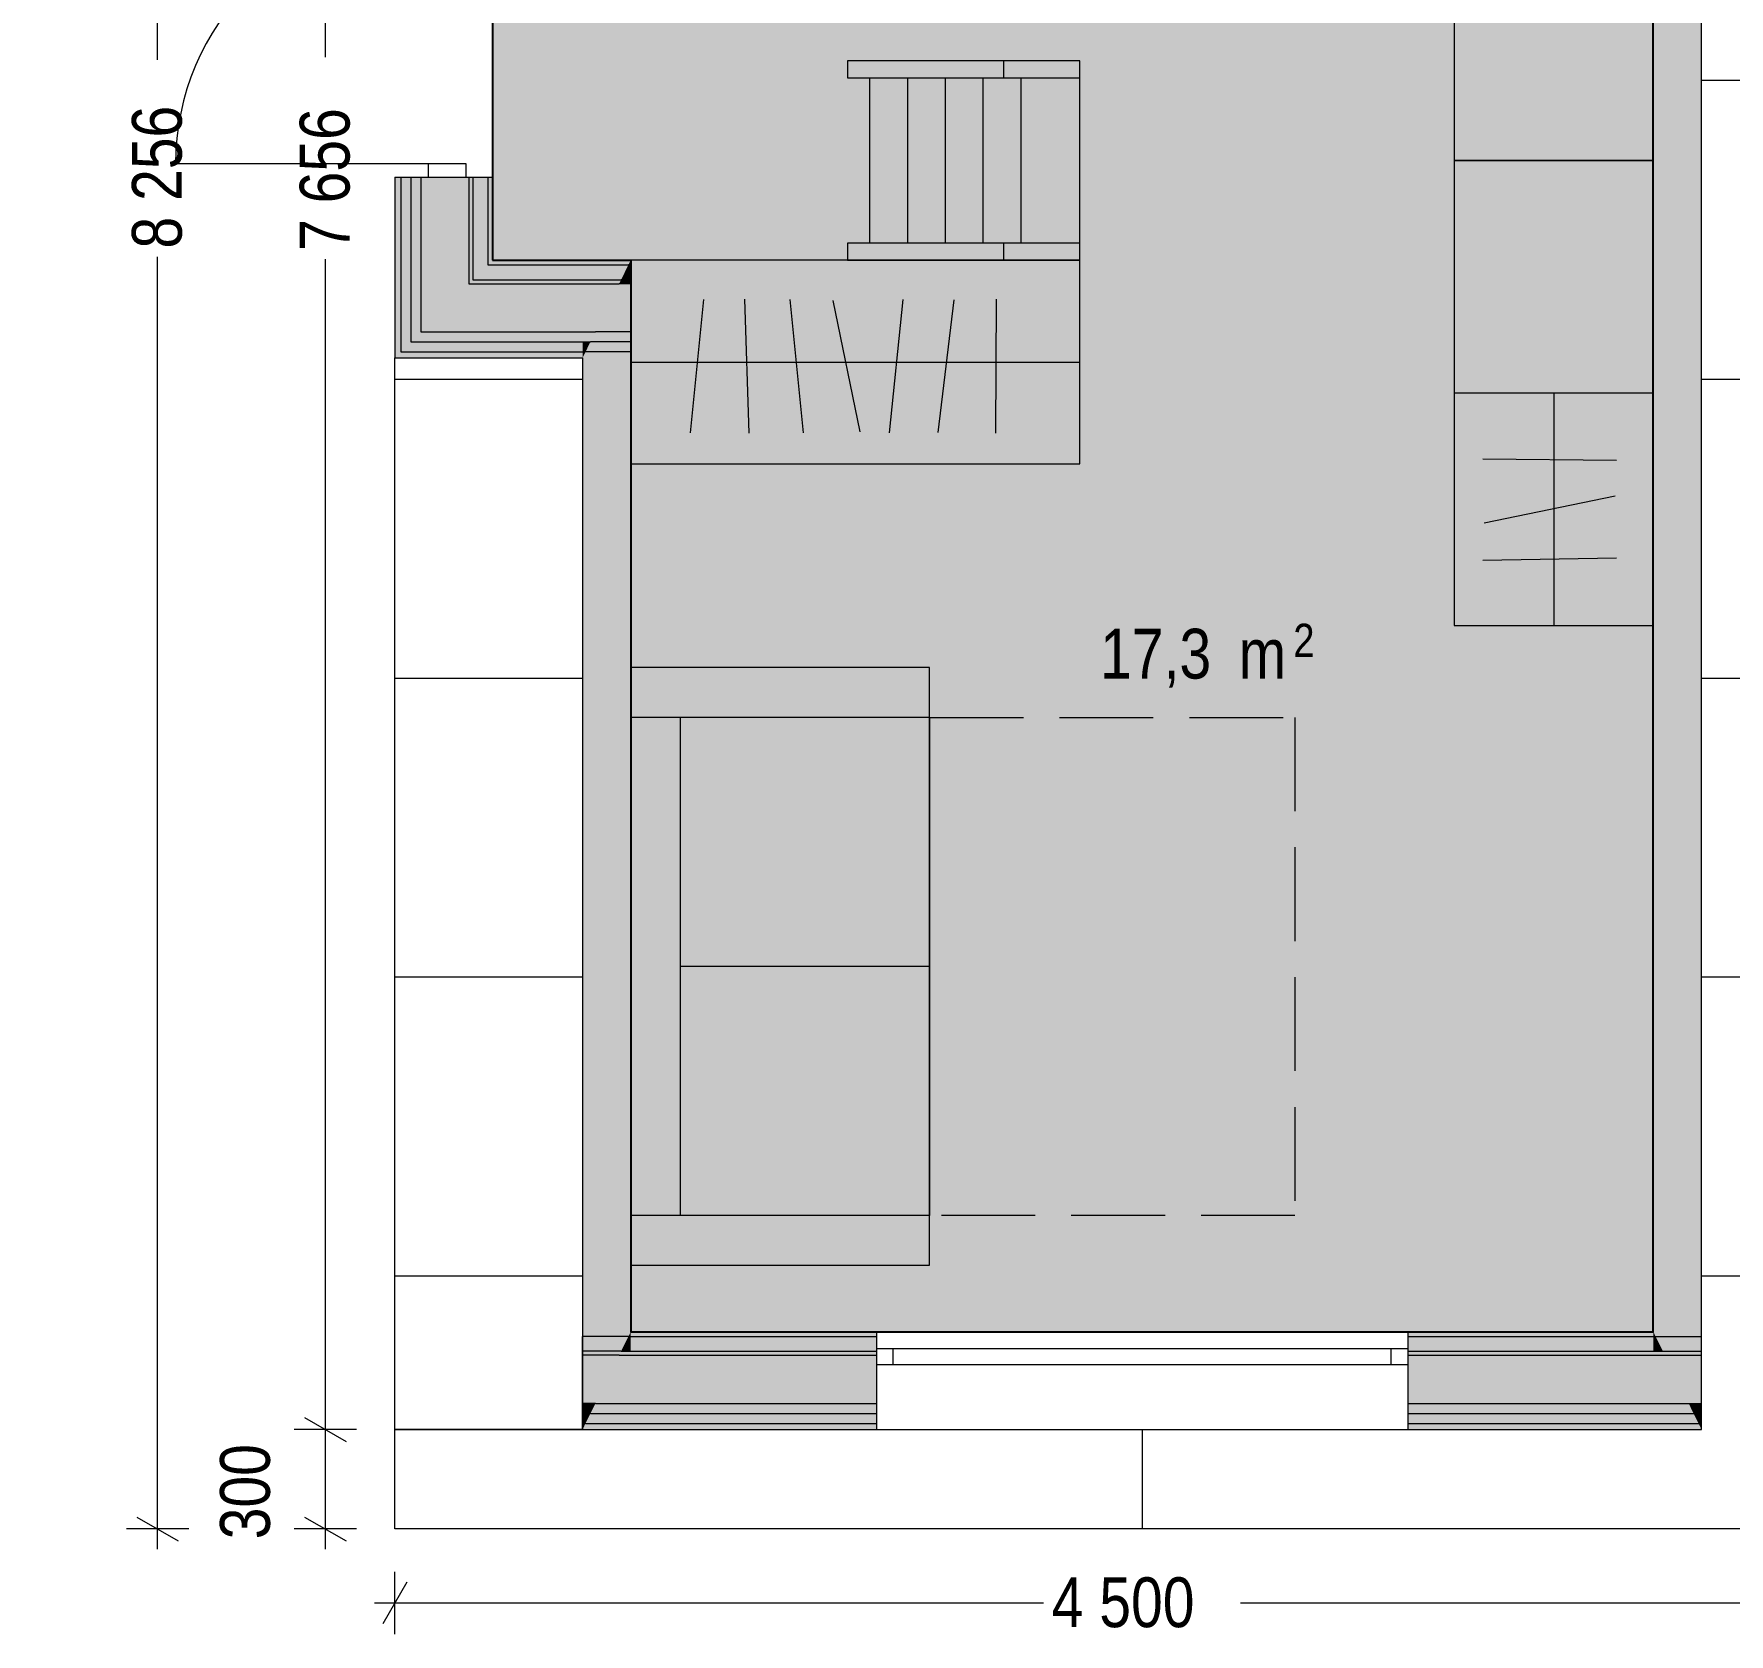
# Model space of a CAD drawing. Header units: millimetres. Extents: x -435615 to -398389, y 64121 to 101077.
# Drawn here: x -435615 to -430511, y 79921 to 84740 of the extents above; entities that cross this region are included whole.
import ezdxf
from ezdxf.enums import TextEntityAlignment as Align

# ---------------------------------------------------------------- set-up
doc = ezdxf.new("R2010")
doc.units = ezdxf.units.MM
doc.header["$MEASUREMENT"] = 0
doc.linetypes.add('Hidden Line', pattern=[391.222223, 282.222223, -109])
for name, color, linetype in [('1.VÄLISSEINAD', 7, 'Continuous'), ('2.SISUSTUS', 7, 'Continuous'), ('ARCHICAD Doors', 7, 'Continuous'), ('ARCHICAD Windows', 7, 'Continuous'), ('Dimensioning - General', 7, 'Continuous'), ('Interior - Furniture', 7, 'Continuous'), ('Model Unit - Zone', 7, 'Continuous')]:
    doc.layers.add(name, color=color, linetype=linetype)
for name, color, linetype, lineweight in [('1.VÄLISSEINAD_Pen_No__1', 7, 'Continuous', 13), ('1.VÄLISSEINAD_Pen_No__19', 255, 'Continuous', 0), ('2D Drafting - General_Pen_No__1', 7, 'Continuous', 13), ('ARCHICAD Doors_Pen_No__1', 7, 'Continuous', 13), ('ARCHICAD Windows_Pen_No__1', 7, 'Continuous', 13), ('ARCHICAD Zone Stamps_Pen_No__1', 7, 'Continuous', 13), ('Dimensioning - General_Pen_No__1', 7, 'Continuous', 13), ('Interior - Furniture _Pen_No__101', 252, 'Continuous', 13)]:
    doc.layers.add(name, color=color, linetype=linetype, lineweight=lineweight)
for name, color, linetype, lineweight, true_color in [('1.VÄLISSEINAD_Pen_No__107', 7, 'Continuous', 13, 0xaaaaaa), ('1.VÄLISSEINAD_Pen_No__61', 7, 'Continuous', 20, 0x6a6a6a), ('2.SISUSTUS_Pen_No__4', 7, 'Continuous', 20, 0x029e21), ('2D Drafting - General_Pen_No__61', 7, 'Continuous', 20, 0x6a6a6a), ('ARCHICAD Doors_Pen_No__23', 7, 'Continuous', 20, 0xff6600), ('ARCHICAD Doors_Pen_No__3', 7, 'Continuous', 18, 0xff6600), ('ARCHICAD Windows_Pen_No__23', 7, 'Continuous', 20, 0xff6600), ('ARCHICAD Windows_Pen_No__3', 7, 'Continuous', 18, 0xff6600), ('Interior - Furniture _Pen_No__81', 7, 'Continuous', 20, 0x6a6a6a), ('Model Unit - Zone_Pen_No__54', 7, 'Continuous', 25, 0xbd8b17)]:
    doc.layers.add(name, color=color, linetype=linetype, lineweight=lineweight, true_color=true_color)
doc.styles.add('GENERATED_STYLE_1', font='techl___.ttf')
doc.dimstyles.new('GENERATED_STYLE__1', dxfattribs={"dimtxt": 150, "dimasz": 95, "dimexe": 0.18, "dimexo": 0.0625, "dimgap": 0.09, "dimtad": 0, "dimtih": 1, "dimtoh": 1, "dimdec": 0, "dimzin": 0, "dimdsep": 46, "dimtxsty": 'GENERATED_STYLE_1', "dimblk": 'ARROWHEAD_2', "dimblk1": 'ARROWHEAD_2', "dimblk2": 'ARROWHEAD_2', "dimcen": 0.09, "dimse1": 1, "dimse2": 1, "dimclrd": 7, "dimclre": 7, "dimclrt": 7, "dimadec": 0, "dimazin": 0, "dimtfac": 1, "dimtdec": 4, "dimtmove": 0, "dimatfit": 3, "dimfxl": 1, "dimtolj": 1, "dimtzin": 0, "dimarcsym": 0})
doc.dimstyles.new('GENERATED_STYLE__2', dxfattribs={"dimtxt": 150, "dimasz": 95, "dimexe": 0.18, "dimexo": 0.0625, "dimgap": 0.09, "dimtad": 0, "dimdec": 0, "dimzin": 0, "dimdsep": 46, "dimtxsty": 'GENERATED_STYLE_1', "dimblk": 'ARROWHEAD_2', "dimblk1": 'ARROWHEAD_2', "dimblk2": 'ARROWHEAD_2', "dimcen": 0.09, "dimse1": 1, "dimse2": 1, "dimclrd": 7, "dimclre": 7, "dimclrt": 7, "dimadec": 0, "dimazin": 0, "dimtfac": 1, "dimtdec": 4, "dimtmove": 0, "dimatfit": 3, "dimfxl": 1, "dimtolj": 1, "dimtzin": 0, "dimarcsym": 0})
pattern_1 = [(0, (0, 0), (0, 900), [])]

# ---------------------------------------------------------------- blocks, each defined once
blk = doc.blocks.new('_030_6', base_point=(-432074, 83028.2))
at = {"layer": 'Model Unit - Zone_Pen_No__54', "linetype": 'Continuous', "lineweight": 0, "true_color": 0xede1c4}
blk.add_hatch(color=254, dxfattribs=at).paths.add_polyline_path([(-434234.4, 84058.9), (-433817.9, 84058.9), (-433817.9, 80831.9), (-430738.9, 80831.9), (-430738.9, 86158.9), (-434234.4, 86158.9)])
at = {"layer": 'ARCHICAD Zone Stamps_Pen_No__1', "color": 7, "lineweight": 13, "style": 'GENERATED_STYLE_1'}
for tag, height, p in [('ROOM_AREA', 150, (-432404.6, 82948.9)), ('DUMMY_342', 150, (-432035.2, 82948.9)), ('DUMMY_343', 100, (-431822.8, 82964))]:
    blk.add_attdef(tag, text='', height=height, dxfattribs=at).set_placement(p, align=Align.TOP_LEFT)
blk = doc.blocks.new('Ship Ladder 21')
at = {"layer": 'Interior - Furniture _Pen_No__81', "color": 251, "linetype": 'Continuous', "lineweight": 20, "true_color": 0x6a6a6a}
for p, q in [((471.4, 300), (0, 300)), ((0, 300), (0, 249.2)), ((471.4, 249.2), (471.4, 300)), ((700, 300), (471.4, 300)), ((700, 249.2), (700, 300)), ((0, 249.2), (471.4, 249.2)), ((66.7, 249.2), (66.7, -249.2)), ((180.6, 249.2), (180.6, -249.2)), ((294.5, 249.2), (294.5, -249.2)), ((408.3, 249.2), (408.3, -249.2)), ((471.4, 249.2), (700, 249.2)), ((522.2, 249.2), (522.2, -249.2)), ((700, -249.2), (700, 249.2)), ((0, -249.2), (0, -300)), ((471.4, -249.2), (0, -249.2)), ((471.4, -300), (471.4, -249.2)), ((700, -249.2), (471.4, -249.2)), ((700, -300), (700, -249.2)), ((0, -300), (471.4, -300)), ((471.4, -300), (700, -300))]:
    blk.add_line(p, q, dxfattribs=at)
blk = doc.blocks.new('Sofa Bed 21')
at = {"layer": '2.SISUSTUS_Pen_No__4', "color": 104, "linetype": 'Continuous', "lineweight": 20, "true_color": 0x029e21}
for p, q in [((1800, 900), (0, 900)), ((0, 900), (0, 0)), ((150, 0), (150, 900)), ((1650, 0), (1650, 900)), ((1800, 0), (1800, 900)), ((150, 750), (1650, 750)), ((900, 0), (900, 750)), ((0, 0), (1800, 0)), ((1650, 0), (150, 0))]:
    blk.add_line(p, q, dxfattribs=at)
at = {"layer": '2.SISUSTUS_Pen_No__4', "color": 104, "linetype": 'Hidden Line', "lineweight": 20, "true_color": 0x029e21}
for p, q in [((150, -1100), (150, 0)), ((1650, 0), (1650, -1100)), ((1650, -1100), (150, -1100))]:
    blk.add_line(p, q, dxfattribs=at)
blk = doc.blocks.new('Wall_46', base_point=(-430593.9, 80537.9))
at = {"layer": '1.VÄLISSEINAD_Pen_No__107', "linetype": 'Continuous', "lineweight": 13, "true_color": 0xaaaaaa}
for points in [[(-430732, 80817.9), (-430709.8, 80772.9), (-430593.9, 80772.9), (-430593.9, 80817.9)], [(-430709.8, 80772.9), (-430703.9, 80760.9), (-430593.9, 80760.9), (-430593.9, 80772.9)], [(-430703.9, 80760.9), (-430632.4, 80615.9), (-430593.9, 80615.9), (-430593.9, 80760.9)], [(-430632.4, 80615.9), (-430617.6, 80585.9), (-430593.9, 80585.9), (-430593.9, 80615.9)], [(-430617.6, 80585.9), (-430602.8, 80555.9), (-430593.9, 80555.9), (-430593.9, 80585.9)], [(-430593.9, 80555.9), (-430602.8, 80555.9), (-430593.9, 80537.9)]]:
    blk.add_hatch(color=253, dxfattribs=at).paths.add_polyline_path(points)
at = {"layer": '1.VÄLISSEINAD_Pen_No__61', "linetype": 'Continuous', "lineweight": 20, "true_color": 0x6a6a6a}
for points in [[(-430593.9, 80831.9), (-430593.9, 87899.9), (-430738.9, 87899.9), (-430738.9, 80831.9)], [(-430738.9, 80831.9), (-430732, 80817.9), (-430593.9, 80817.9), (-430593.9, 80831.9)]]:
    blk.add_hatch(color=251, dxfattribs=at).paths.add_polyline_path(points)
at = {"layer": '1.VÄLISSEINAD_Pen_No__1', "color": 7, "linetype": 'Continuous', "lineweight": 13}
for p, q in [((-430732, 80817.9), (-430593.9, 80817.9)), ((-430709.8, 80772.9), (-430593.9, 80772.9)), ((-430703.9, 80760.9), (-430593.9, 80760.9)), ((-430632.4, 80615.9), (-430593.9, 80615.9)), ((-430617.6, 80585.9), (-430593.9, 80585.9)), ((-430602.8, 80555.9), (-430593.9, 80555.9))]:
    blk.add_line(p, q, dxfattribs=at)
at = {"layer": '1.VÄLISSEINAD_Pen_No__1', "color": 7, "linetype": 'Continuous', "lineweight": 13, "flags": 128}
for points in [[(-430593.9, 80772.9), (-430593.9, 80817.9)], [(-430593.9, 80760.9), (-430593.9, 80772.9)], [(-430593.9, 80615.9), (-430593.9, 80760.9)], [(-430593.9, 80585.9), (-430593.9, 80615.9)], [(-430593.9, 80555.9), (-430593.9, 80585.9)], [(-430593.9, 80537.9), (-430593.9, 80555.9)]]:
    blk.add_lwpolyline(points, dxfattribs=at)
at = {"layer": '1.VÄLISSEINAD_Pen_No__19', "color": 255, "linetype": 'Continuous', "lineweight": 0, "flags": 128}
for points in [[(-430593.9, 80817.9), (-430593.9, 87899.9)], [(-430738.9, 86158.9), (-430738.9, 80831.9)]]:
    blk.add_lwpolyline(points, dxfattribs=at)
blk = doc.blocks.new('Window 21_5')
at = {"layer": 'ARCHICAD Windows_Pen_No__1', "color": 7, "linetype": 'Continuous', "lineweight": 13}
for p, q in [((-800, 50), (-800, 36)), ((-800, 36), (-800, 0)), ((-800, 0), (-800, -9)), ((-800, 0), (-800, -9)), ((800, 50), (800, 36)), ((800, 36), (800, 0)), ((800, 0), (800, -9)), ((800, 0), (800, -9)), ((-800, -9), (-800, -21)), ((-800, -9), (-800, -21)), ((-800, -21), (-800, -50)), ((-800, -21), (-800, -50)), ((-800, -50), (-800, -166)), ((800, -9), (800, -21)), ((800, -9), (800, -21)), ((800, -21), (800, -50)), ((800, -21), (800, -50)), ((800, -50), (800, -166)), ((-800, -166), (-800, -196)), ((-800, -196), (-800, -226)), ((800, -166), (800, -196)), ((800, -196), (800, -226)), ((-800, -226), (-800, -244)), ((800, -226), (800, -244))]:
    blk.add_line(p, q, dxfattribs=at)
at = {"layer": 'ARCHICAD Windows_Pen_No__23', "color": 30, "linetype": 'Continuous', "lineweight": 20, "true_color": 0xff6600}
for p, q in [((-800, 0), (-750, 0)), ((-750, 0), (-750, -50)), ((750, -50), (750, 0)), ((750, 0), (800, 0)), ((-750, -50), (-800, -50)), ((800, -50), (750, -50))]:
    blk.add_line(p, q, dxfattribs=at)
at = {"layer": 'ARCHICAD Windows_Pen_No__3', "color": 30, "linetype": 'Continuous', "lineweight": 18, "true_color": 0xff6600}
for p, q in [((-800, 50), (800, 50)), ((-750, 0), (750, 0)), ((750, -50), (-750, -50)), ((-800, -244), (800, -244))]:
    blk.add_line(p, q, dxfattribs=at)
blk = doc.blocks.new('Wall_48', base_point=(-430593.9, 80537.9))
at = {"layer": '1.VÄLISSEINAD_Pen_No__107', "linetype": 'Continuous', "lineweight": 13, "true_color": 0xaaaaaa}
for points in [[(-433817.9, 80831.9), (-433817.9, 80817.9), (-433078.4, 80817.9), (-433078.4, 80831.9)], [(-433817.9, 80817.9), (-433817.9, 80772.9), (-433078.4, 80772.9), (-433078.4, 80817.9)], [(-431478.4, 80817.9), (-430738.9, 80817.9), (-430738.9, 80831.9), (-431478.4, 80831.9)], [(-430738.9, 80817.9), (-431478.4, 80817.9), (-431478.4, 80772.9), (-430738.9, 80772.9)], [(-433853, 80760.9), (-433924.5, 80615.9), (-433078.4, 80615.9), (-433078.4, 80760.9)], [(-433847, 80772.9), (-433853, 80760.9), (-433078.4, 80760.9), (-433078.4, 80772.9)], [(-431478.4, 80760.9), (-430703.9, 80760.9), (-430709.8, 80772.9), (-431478.4, 80772.9)], [(-431478.4, 80615.9), (-430632.4, 80615.9), (-430703.9, 80760.9), (-431478.4, 80760.9)], [(-433924.5, 80615.9), (-433939.3, 80585.9), (-433078.4, 80585.9), (-433078.4, 80615.9)], [(-431478.4, 80585.9), (-430617.6, 80585.9), (-430632.4, 80615.9), (-431478.4, 80615.9)], [(-433954.1, 80555.9), (-433962.9, 80537.9), (-433078.4, 80537.9), (-433078.4, 80555.9)], [(-433939.3, 80585.9), (-433954.1, 80555.9), (-433078.4, 80555.9), (-433078.4, 80585.9)], [(-431478.4, 80555.9), (-430602.8, 80555.9), (-430617.6, 80585.9), (-431478.4, 80585.9)], [(-430602.8, 80555.9), (-431478.4, 80555.9), (-431478.4, 80537.9), (-430593.9, 80537.9)]]:
    blk.add_hatch(color=253, dxfattribs=at).paths.add_polyline_path(points)
at = {"layer": '1.VÄLISSEINAD_Pen_No__61', "linetype": 'Continuous', "lineweight": 20, "true_color": 0x6a6a6a}
for points in [[(-433817.9, 80817.9), (-433824.9, 80817.9), (-433847, 80772.9), (-433817.9, 80772.9)], [(-433817.9, 80831.9), (-433824.9, 80817.9), (-433817.9, 80817.9)], [(-430732, 80817.9), (-430738.9, 80831.9), (-430738.9, 80817.9)], [(-430738.9, 80772.9), (-430709.8, 80772.9), (-430732, 80817.9), (-430738.9, 80817.9)]]:
    blk.add_hatch(color=251, dxfattribs=at).paths.add_polyline_path(points)
at = {"layer": '1.VÄLISSEINAD_Pen_No__1', "color": 7, "linetype": 'Continuous', "lineweight": 13}
for p, q in [((-433824.9, 80817.9), (-433817.9, 80817.9)), ((-433817.9, 80817.9), (-433078.4, 80817.9)), ((-433078.4, 80831.9), (-433078.4, 80817.9)), ((-433078.4, 80817.9), (-433078.4, 80781.9)), ((-431478.4, 80831.9), (-431478.4, 80817.9)), ((-431478.4, 80817.9), (-430738.9, 80817.9)), ((-431478.4, 80817.9), (-431478.4, 80781.9)), ((-430738.9, 80817.9), (-430732, 80817.9)), ((-433853, 80760.9), (-433078.4, 80760.9)), ((-433847, 80772.9), (-433817.9, 80772.9)), ((-433817.9, 80772.9), (-433078.4, 80772.9)), ((-433078.4, 80781.9), (-433078.4, 80772.9)), ((-433078.4, 80772.9), (-433078.4, 80760.9)), ((-433078.4, 80760.9), (-433078.4, 80731.9)), ((-431478.4, 80781.9), (-431478.4, 80772.9)), ((-431478.4, 80772.9), (-430738.9, 80772.9)), ((-431478.4, 80772.9), (-431478.4, 80760.9)), ((-431478.4, 80760.9), (-430703.9, 80760.9)), ((-431478.4, 80760.9), (-431478.4, 80731.9)), ((-430738.9, 80772.9), (-430709.8, 80772.9)), ((-433078.4, 80731.9), (-433078.4, 80615.9)), ((-431478.4, 80731.9), (-431478.4, 80615.9)), ((-433924.5, 80615.9), (-433078.4, 80615.9)), ((-433078.4, 80615.9), (-433078.4, 80585.9)), ((-431478.4, 80615.9), (-430632.4, 80615.9)), ((-431478.4, 80615.9), (-431478.4, 80585.9)), ((-433954.1, 80555.9), (-433078.4, 80555.9)), ((-433939.3, 80585.9), (-433078.4, 80585.9)), ((-433078.4, 80585.9), (-433078.4, 80555.9)), ((-433078.4, 80555.9), (-433078.4, 80537.9)), ((-431478.4, 80585.9), (-430617.6, 80585.9)), ((-431478.4, 80585.9), (-431478.4, 80555.9)), ((-431478.4, 80555.9), (-430602.8, 80555.9)), ((-431478.4, 80555.9), (-431478.4, 80537.9))]:
    blk.add_line(p, q, dxfattribs=at)
at = {"layer": '1.VÄLISSEINAD_Pen_No__1', "color": 7, "linetype": 'Continuous', "lineweight": 13, "flags": 128}
for points in [[(-433078.4, 80831.9), (-433817.9, 80831.9)], [(-430738.9, 80831.9), (-431478.4, 80831.9)], [(-433962.9, 80537.9), (-433078.4, 80537.9)], [(-431478.4, 80537.9), (-430593.9, 80537.9)]]:
    blk.add_lwpolyline(points, dxfattribs=at)
at = {"layer": 'ARCHICAD Windows', "color": 21, "linetype": 'Continuous', "lineweight": 18, "true_color": 0xff9955, "zscale": 1000}
blk.add_blockref('Window 21_5', (-432278.4, 80781.9), dxfattribs=at)
blk = doc.blocks.new('Wall_49', base_point=(-434528.4, 83764.9))
at = {"layer": '1.VÄLISSEINAD_Pen_No__107', "linetype": 'Continuous', "lineweight": 13, "true_color": 0xaaaaaa}
for points in [[(-434293.4, 83999.9), (-433847, 83999.9), (-433824.9, 84044.9), (-434248.4, 84044.9)], [(-434248.4, 84044.9), (-433824.9, 84044.9), (-433817.9, 84058.9), (-434234.4, 84058.9)], [(-434450.4, 83842.9), (-433924.5, 83842.9), (-433853, 83987.9), (-434305.4, 83987.9)], [(-434305.4, 83987.9), (-433853, 83987.9), (-433847, 83999.9), (-434293.4, 83999.9)], [(-434480.4, 83812.9), (-433939.3, 83812.9), (-433924.5, 83842.9), (-434450.4, 83842.9)], [(-433962.9, 83782.9), (-434510.4, 83782.9), (-434528.4, 83764.9), (-433962.9, 83764.9)], [(-433962.9, 83812.9), (-434480.4, 83812.9), (-434510.4, 83782.9), (-433962.9, 83782.9)]]:
    blk.add_hatch(color=253, dxfattribs=at).paths.add_polyline_path(points)
at = {"layer": '1.VÄLISSEINAD_Pen_No__61', "linetype": 'Continuous', "lineweight": 20, "true_color": 0x6a6a6a}
for points in [[(-433962.9, 83782.9), (-433954.1, 83782.9), (-433939.3, 83812.9), (-433962.9, 83812.9)], [(-433962.9, 83764.9), (-433954.1, 83782.9), (-433962.9, 83782.9)]]:
    blk.add_hatch(color=251, dxfattribs=at).paths.add_polyline_path(points)
at = {"layer": '1.VÄLISSEINAD_Pen_No__1', "color": 7, "linetype": 'Continuous', "lineweight": 13}
for p, q in [((-434248.4, 84044.9), (-433824.9, 84044.9)), ((-434305.4, 83987.9), (-433853, 83987.9)), ((-434293.4, 83999.9), (-433847, 83999.9)), ((-434450.4, 83842.9), (-433924.5, 83842.9)), ((-434510.4, 83782.9), (-433962.9, 83782.9)), ((-434480.4, 83812.9), (-433939.3, 83812.9))]:
    blk.add_line(p, q, dxfattribs=at)
at = {"layer": '1.VÄLISSEINAD_Pen_No__1', "color": 7, "linetype": 'Continuous', "lineweight": 13, "flags": 128}
for points in [[(-433817.9, 84058.9), (-434234.4, 84058.9)], [(-434528.4, 83764.9), (-433962.9, 83764.9)]]:
    blk.add_lwpolyline(points, dxfattribs=at)
blk = doc.blocks.new('Double Door 21_2')
at = {"layer": 'ARCHICAD Doors_Pen_No__1', "color": 7, "linetype": 'Continuous', "lineweight": 13}
for p, q in [((-800, 100), (-837, 100)), ((-800, 100), (-837, 100)), ((-800, 100), (-800, 82)), ((-800, 100), (-800, 82)), ((-800, 100), (-800, 82)), ((-800, 82), (-800, 52)), ((-800, 82), (-800, 52)), ((-800, 82), (-800, 52)), ((-800, 52), (-800, 22)), ((-800, 52), (-800, 22)), ((-800, 52), (-800, 22)), ((800, 100), (800, 82)), ((800, 100), (800, 82)), ((800, 100), (800, 82)), ((800, 100), (837, 100)), ((800, 100), (837, 100)), ((800, 82), (800, 52)), ((800, 82), (800, 52)), ((800, 82), (800, 52)), ((800, 52), (800, 22)), ((800, 52), (800, 22)), ((800, 52), (800, 22)), ((-800, 22), (-800, 0)), ((-800, 22), (-800, 0)), ((-800, 22), (-800, 0)), ((-800, 0), (-800, -115)), ((-800, 0), (-800, -115)), ((800, 22), (800, 0)), ((800, 22), (800, 0)), ((800, 22), (800, 0)), ((800, 0), (800, -115)), ((800, 0), (800, -115)), ((-800, -115), (-800, -123)), ((-800, -115), (-800, -123)), ((-800, -123), (-800, -135)), ((-800, -123), (-800, -135)), ((-800, -135), (-800, -180)), ((-800, -135), (-800, -180)), ((800, -115), (800, -123)), ((800, -115), (800, -123)), ((800, -123), (800, -135)), ((800, -123), (800, -135)), ((800, -135), (800, -180)), ((800, -135), (800, -180)), ((-800, -194), (-837, -194)), ((-800, -194), (-837, -194)), ((-800, -180), (-800, -194)), ((-800, -180), (-800, -194)), ((800, -180), (800, -194)), ((800, -180), (800, -194)), ((800, -194), (837, -194)), ((800, -194), (837, -194))]:
    blk.add_line(p, q, dxfattribs=at)
at = {"layer": 'ARCHICAD Doors_Pen_No__23', "color": 30, "linetype": 'Continuous', "lineweight": 20, "true_color": 0xff6600}
for p, q in [((-760, 0), (-800, 0)), ((-800, 0), (-800, -115)), ((-760, -115), (-760, 0)), ((800, 0), (760, 0)), ((760, 0), (760, -115)), ((800, -115), (800, 0)), ((-800, -115), (-760, -115)), ((760, -115), (800, -115))]:
    blk.add_line(p, q, dxfattribs=at)
at = {"layer": 'ARCHICAD Doors_Pen_No__3', "color": 30, "linetype": 'Continuous', "lineweight": 18, "true_color": 0xff6600}
for p, q in [((-760, 0), (-760, 760)), ((760, 0), (760, 760))]:
    blk.add_line(p, q, dxfattribs=at)
for centre, start, end in [((-760, 0), 0, 90), ((760, 0), 90, 180)]:
    blk.add_arc(centre, 760, start, end, dxfattribs=at)
blk = doc.blocks.new('Wall_51', base_point=(-434528.4, 83764.9))
at = {"layer": '1.VÄLISSEINAD_Pen_No__107', "linetype": 'Continuous', "lineweight": 13, "true_color": 0xaaaaaa}
for points in [[(-434528.4, 86452.9), (-434528.4, 85908.9), (-434510.4, 85908.9), (-434510.4, 86434.9)], [(-434480.4, 86404.9), (-434510.4, 86434.9), (-434510.4, 85908.9), (-434480.4, 85908.9)], [(-434450.4, 86374.9), (-434480.4, 86404.9), (-434480.4, 85908.9), (-434450.4, 85908.9)], [(-434305.4, 86229.9), (-434450.4, 86374.9), (-434450.4, 85908.9), (-434305.4, 85908.9)], [(-434293.4, 86217.9), (-434305.4, 86229.9), (-434305.4, 85908.9), (-434293.4, 85908.9)], [(-434248.4, 86172.9), (-434293.4, 86217.9), (-434293.4, 85908.9), (-434248.4, 85908.9)], [(-434234.4, 86158.9), (-434248.4, 86172.9), (-434248.4, 85908.9), (-434234.4, 85908.9)], [(-434528.4, 83764.9), (-434510.4, 83782.9), (-434510.4, 84308.9), (-434528.4, 84308.9)], [(-434510.4, 83782.9), (-434480.4, 83812.9), (-434480.4, 84308.9), (-434510.4, 84308.9)], [(-434480.4, 83812.9), (-434450.4, 83842.9), (-434450.4, 84308.9), (-434480.4, 84308.9)], [(-434450.4, 83842.9), (-434305.4, 83987.9), (-434305.4, 84308.9), (-434450.4, 84308.9)], [(-434305.4, 83987.9), (-434293.4, 83999.9), (-434293.4, 84308.9), (-434305.4, 84308.9)], [(-434293.4, 83999.9), (-434248.4, 84044.9), (-434248.4, 84308.9), (-434293.4, 84308.9)], [(-434248.4, 84308.9), (-434248.4, 84044.9), (-434234.4, 84058.9), (-434234.4, 84308.9)]]:
    blk.add_hatch(color=253, dxfattribs=at).paths.add_polyline_path(points)
at = {"layer": '1.VÄLISSEINAD_Pen_No__1', "color": 7, "linetype": 'Continuous', "lineweight": 13}
for p, q in [((-434510.4, 86434.9), (-434510.4, 85908.9)), ((-434480.4, 86404.9), (-434480.4, 85908.9)), ((-434450.4, 86374.9), (-434450.4, 85908.9)), ((-434305.4, 86229.9), (-434305.4, 85908.9)), ((-434293.4, 86217.9), (-434293.4, 85908.9)), ((-434248.4, 86172.9), (-434248.4, 85908.9)), ((-434528.4, 85908.9), (-434528.4, 85945.9)), ((-434528.4, 85908.9), (-434510.4, 85908.9)), ((-434528.4, 85908.9), (-434510.4, 85908.9)), ((-434510.4, 85908.9), (-434480.4, 85908.9)), ((-434510.4, 85908.9), (-434480.4, 85908.9)), ((-434480.4, 85908.9), (-434450.4, 85908.9)), ((-434480.4, 85908.9), (-434450.4, 85908.9)), ((-434450.4, 85908.9), (-434428.4, 85908.9)), ((-434450.4, 85908.9), (-434428.4, 85908.9)), ((-434428.4, 85908.9), (-434313.4, 85908.9)), ((-434313.4, 85908.9), (-434305.4, 85908.9)), ((-434305.4, 85908.9), (-434293.4, 85908.9)), ((-434293.4, 85908.9), (-434248.4, 85908.9)), ((-434248.4, 85908.9), (-434234.4, 85908.9)), ((-434234.4, 85908.9), (-434234.4, 85945.9)), ((-434528.4, 84308.9), (-434528.4, 84271.9)), ((-434528.4, 84308.9), (-434510.4, 84308.9)), ((-434528.4, 84308.9), (-434510.4, 84308.9)), ((-434510.4, 84308.9), (-434510.4, 83782.9)), ((-434510.4, 84308.9), (-434480.4, 84308.9)), ((-434510.4, 84308.9), (-434480.4, 84308.9)), ((-434480.4, 84308.9), (-434480.4, 83812.9)), ((-434480.4, 84308.9), (-434450.4, 84308.9)), ((-434480.4, 84308.9), (-434450.4, 84308.9)), ((-434450.4, 84308.9), (-434450.4, 83842.9)), ((-434450.4, 84308.9), (-434428.4, 84308.9)), ((-434450.4, 84308.9), (-434428.4, 84308.9)), ((-434428.4, 84308.9), (-434313.4, 84308.9)), ((-434313.4, 84308.9), (-434305.4, 84308.9)), ((-434305.4, 84308.9), (-434305.4, 83987.9)), ((-434305.4, 84308.9), (-434293.4, 84308.9)), ((-434293.4, 84308.9), (-434293.4, 83999.9)), ((-434293.4, 84308.9), (-434248.4, 84308.9)), ((-434248.4, 84308.9), (-434248.4, 84044.9)), ((-434248.4, 84308.9), (-434234.4, 84308.9)), ((-434234.4, 84308.9), (-434234.4, 84271.9))]:
    blk.add_line(p, q, dxfattribs=at)
at = {"layer": '1.VÄLISSEINAD_Pen_No__1', "color": 7, "linetype": 'Continuous', "lineweight": 13, "flags": 128}
for points in [[(-434528.4, 86452.9), (-434528.4, 85908.9)], [(-434234.4, 85908.9), (-434234.4, 86158.9)], [(-434528.4, 84308.9), (-434528.4, 83764.9)], [(-434234.4, 84058.9), (-434234.4, 84308.9)]]:
    blk.add_lwpolyline(points, dxfattribs=at)
at = {"layer": 'ARCHICAD Doors', "color": 21, "linetype": 'Continuous', "lineweight": 18, "true_color": 0xff9955, "zscale": 1000, "rotation": 90}
blk.add_blockref('Double Door 21_2', (-434428.4, 85108.9), dxfattribs=at)
blk = doc.blocks.new('Wall_52', base_point=(-433962.9, 83764.9))
at = {"layer": '1.VÄLISSEINAD_Pen_No__107', "linetype": 'Continuous', "lineweight": 13, "true_color": 0xaaaaaa}
for points in [[(-433817.9, 83999.9), (-433817.9, 84044.9), (-433824.9, 84044.9), (-433847, 83999.9)], [(-433824.9, 84044.9), (-433817.9, 84044.9), (-433817.9, 84058.9)], [(-433817.9, 83842.9), (-433817.9, 83987.9), (-433853, 83987.9), (-433924.5, 83842.9)], [(-433817.9, 83987.9), (-433817.9, 83999.9), (-433847, 83999.9), (-433853, 83987.9)], [(-433817.9, 83812.9), (-433817.9, 83842.9), (-433924.5, 83842.9), (-433939.3, 83812.9)], [(-433817.9, 83782.9), (-433817.9, 83812.9), (-433939.3, 83812.9), (-433954.1, 83782.9)], [(-433847, 80772.9), (-433824.9, 80817.9), (-433962.9, 80817.9), (-433962.9, 80772.9)], [(-433853, 80760.9), (-433847, 80772.9), (-433962.9, 80772.9), (-433962.9, 80760.9)], [(-433924.5, 80615.9), (-433853, 80760.9), (-433962.9, 80760.9), (-433962.9, 80615.9)], [(-433939.3, 80585.9), (-433924.5, 80615.9), (-433962.9, 80615.9), (-433962.9, 80585.9)], [(-433954.1, 80555.9), (-433939.3, 80585.9), (-433962.9, 80585.9), (-433962.9, 80555.9)], [(-433954.1, 80555.9), (-433962.9, 80555.9), (-433962.9, 80537.9)]]:
    blk.add_hatch(color=253, dxfattribs=at).paths.add_polyline_path(points)
at = {"layer": '1.VÄLISSEINAD_Pen_No__61', "linetype": 'Continuous', "lineweight": 20, "true_color": 0x6a6a6a}
for points in [[(-433954.1, 83782.9), (-433962.9, 83764.9), (-433817.9, 83764.9), (-433817.9, 83782.9)], [(-433817.9, 80831.9), (-433817.9, 83764.9), (-433962.9, 83764.9), (-433962.9, 80831.9)], [(-433962.9, 80817.9), (-433824.9, 80817.9), (-433817.9, 80831.9), (-433962.9, 80831.9)]]:
    blk.add_hatch(color=251, dxfattribs=at).paths.add_polyline_path(points)
at = {"layer": '1.VÄLISSEINAD_Pen_No__1', "color": 7, "linetype": 'Continuous', "lineweight": 13}
for p, q in [((-433817.9, 84044.9), (-433824.9, 84044.9)), ((-433817.9, 83987.9), (-433853, 83987.9)), ((-433817.9, 83999.9), (-433847, 83999.9)), ((-433817.9, 83842.9), (-433924.5, 83842.9)), ((-433817.9, 83782.9), (-433954.1, 83782.9)), ((-433817.9, 83812.9), (-433939.3, 83812.9)), ((-433824.9, 80817.9), (-433962.9, 80817.9)), ((-433847, 80772.9), (-433962.9, 80772.9)), ((-433853, 80760.9), (-433962.9, 80760.9)), ((-433924.5, 80615.9), (-433962.9, 80615.9)), ((-433939.3, 80585.9), (-433962.9, 80585.9)), ((-433954.1, 80555.9), (-433962.9, 80555.9))]:
    blk.add_line(p, q, dxfattribs=at)
at = {"layer": '1.VÄLISSEINAD_Pen_No__1', "color": 7, "linetype": 'Continuous', "lineweight": 13, "flags": 128}
for points in [[(-433817.9, 84058.9), (-433817.9, 84044.9)], [(-433817.9, 84044.9), (-433817.9, 83999.9)], [(-433817.9, 83999.9), (-433817.9, 83987.9)], [(-433817.9, 83987.9), (-433817.9, 83842.9)], [(-433817.9, 83842.9), (-433817.9, 83812.9)], [(-433817.9, 83812.9), (-433817.9, 83782.9)], [(-433962.9, 80772.9), (-433962.9, 80817.9)], [(-433962.9, 80760.9), (-433962.9, 80772.9)], [(-433962.9, 80615.9), (-433962.9, 80760.9)], [(-433962.9, 80585.9), (-433962.9, 80615.9)], [(-433962.9, 80555.9), (-433962.9, 80585.9)], [(-433962.9, 80537.9), (-433962.9, 80555.9)]]:
    blk.add_lwpolyline(points, dxfattribs=at)
at = {"layer": '1.VÄLISSEINAD_Pen_No__19', "color": 255, "linetype": 'Continuous', "lineweight": 0, "flags": 128}
for points in [[(-433962.9, 83764.9), (-433962.9, 80817.9)], [(-433817.9, 80831.9), (-433817.9, 83782.9)]]:
    blk.add_lwpolyline(points, dxfattribs=at)
blk = doc.blocks.new('Refrigerator 21')
at = {"layer": 'Interior - Furniture _Pen_No__101', "color": 252, "linetype": 'Continuous', "lineweight": 13}
for p, q in [((600, 600), (0, 600)), ((0, 600), (0, 0)), ((600, 0), (600, 600)), ((0, 0), (600, 0))]:
    blk.add_line(p, q, dxfattribs=at)
blk = doc.blocks.new('Cupboard 21_7')
at = {"layer": 'Interior - Furniture _Pen_No__101', "color": 252, "linetype": 'Continuous', "lineweight": 13}
for p, q in [((1400, 599.4), (0, 599.4)), ((0, 599.4), (0, 0)), ((700, 0), (700, 599.4)), ((700, 0), (700, 599.4)), ((1400, 0), (1400, 599.4)), ((898, 85.7), (902, 488.7)), ((1090.8, 89.8), (1009.2, 484.6)), ((1203.6, 85.7), (1196.4, 488.7)), ((700, 299.7), (1400, 299.7)), ((0, 0), (1400, 0))]:
    blk.add_line(p, q, dxfattribs=at)
blk = doc.blocks.new('Cupboard 21_8')
at = {"layer": 'Interior - Furniture _Pen_No__101', "color": 252, "linetype": 'Continuous', "lineweight": 13}
for p, q in [((1352.2, 613.4), (0, 613.4)), ((0, 613.4), (0, 0)), ((1352.2, 0), (1352.2, 613.4)), ((179.7, 93.7), (220.3, 494.7)), ((356.9, 92.8), (343.1, 495.6)), ((520.1, 93.6), (479.9, 494.8)), ((690.6, 96.8), (609.4, 491.6)), ((779.3, 93.7), (820.7, 494.7)), ((925.8, 94.1), (974.2, 494.3)), ((1098.8, 92.6), (1101.2, 495.8)), ((0, 306.7), (1352.2, 306.7)), ((0, 0), (1352.2, 0))]:
    blk.add_line(p, q, dxfattribs=at)
blk = doc.blocks.new('*D226')
at = {"layer": 'Dimensioning - General_Pen_No__1', "color": 7, "linetype": 'Continuous', "lineweight": 13, "transparency": 16777216}
for p, q in [((-434528.4, 79921.3), (-434528.4, 80108.8)), ((-430028.4, 79921.3), (-430028.4, 80108.8)), ((-434492.4, 80077.6), (-434564.5, 79952.6)), ((-430064.5, 79952.6), (-429992.4, 80077.6)), ((-434589.6, 80015.1), (-434528.4, 80015.1)), ((-434528.4, 80015.1), (-432575.3, 80015.1)), ((-431981.6, 80015.1), (-430028.4, 80015.1)), ((-430028.4, 80015.1), (-429967.3, 80015.1))]:
    blk.add_line(p, q, dxfattribs=at)
at = {"layer": 'Dimensioning - General_Pen_No__1', "color": 7, "lineweight": 13, "transparency": 16777216, "insert": (-432550.4, 79940.1), "char_height": 150, "attachment_point": 7, "style": 'GENERATED_STYLE_1'}
blk.add_mtext('\\A1;{\\pql;\\fTechnicLite|b0|i0|c2|p2;4\xa0500}', dxfattribs=at)
blk = doc.blocks.new('ARROWHEAD_2')
at = {"color": 0, "linetype": 'Continuous', "lineweight": 0}
for p, q in [((-0.378, -0.655), (0.378, 0.655)), ((0, 0), (-1, 0))]:
    blk.add_line(p, q, dxfattribs=at)
blk = doc.blocks.new('*D316')
at = {"layer": 'Dimensioning - General_Pen_No__1', "color": 7, "linetype": 'Continuous', "lineweight": 13, "transparency": 16777216}
for p, q in [((-435180.3, 88457.8), (-435305.3, 88529.9)), ((-435242.8, 88493.9), (-435242.8, 88555)), ((-435149, 88493.9), (-435336.5, 88493.9)), ((-435242.8, 84662.7), (-435242.8, 88493.9)), ((-435242.8, 80237.9), (-435242.8, 84069)), ((-435305.3, 80273.9), (-435180.3, 80201.8)), ((-435149, 80237.9), (-435336.5, 80237.9)), ((-435242.8, 80176.7), (-435242.8, 80237.9))]:
    blk.add_line(p, q, dxfattribs=at)
at = {"layer": 'Dimensioning - General_Pen_No__1', "color": 7, "lineweight": 13, "transparency": 16777216, "insert": (-435167.8, 84093.9), "char_height": 150, "attachment_point": 7, "rotation": 90, "style": 'GENERATED_STYLE_1'}
blk.add_mtext('\\A1;{\\pql;\\fTechnicLite|b0|i0|c2|p2;8\xa0256}', dxfattribs=at)
blk = doc.blocks.new('*D384')
at = {"layer": 'Dimensioning - General_Pen_No__1', "color": 7, "linetype": 'Continuous', "lineweight": 13, "transparency": 16777216}
for p, q in [((-434800, 80573.9), (-434675, 80501.8)), ((-434643.8, 80537.9), (-434831.3, 80537.9)), ((-434737.5, 80237.9), (-434737.5, 80537.9)), ((-434800, 80273.9), (-434675, 80201.8)), ((-434643.8, 80237.9), (-434831.3, 80237.9)), ((-434737.5, 80176.7), (-434737.5, 80237.9))]:
    blk.add_line(p, q, dxfattribs=at)
at = {"layer": 'Dimensioning - General_Pen_No__1', "color": 7, "lineweight": 13, "transparency": 16777216, "insert": (-434902.5, 80206.8), "char_height": 150, "attachment_point": 7, "rotation": 90, "style": 'GENERATED_STYLE_1'}
blk.add_mtext('\\A1;{\\pql;\\fTechnicLite|b0|i0|c2|p2;300}', dxfattribs=at)
blk = doc.blocks.new('*D385')
at = {"layer": 'Dimensioning - General_Pen_No__1', "color": 7, "linetype": 'Continuous', "lineweight": 13, "transparency": 16777216}
for p, q in [((-434800, 88229.9), (-434675, 88157.8)), ((-434643.8, 88193.9), (-434831.3, 88193.9)), ((-434737.5, 84670), (-434737.5, 88193.9)), ((-434737.5, 80537.9), (-434737.5, 84061.7)), ((-434800, 80573.9), (-434675, 80501.8)), ((-434643.8, 80537.9), (-434831.3, 80537.9))]:
    blk.add_line(p, q, dxfattribs=at)
at = {"layer": 'Dimensioning - General_Pen_No__1', "color": 7, "lineweight": 13, "transparency": 16777216, "char_height": 150, "attachment_point": 7, "rotation": 90, "style": 'GENERATED_STYLE_1'}
for s, insert in [('\\A1;{\\pql;\\fTechnicLite|b0|i0|c2|p2;300}', (-434902.5, 88162.8)), ('\\A1;{\\pql;\\fTechnicLite|b0|i0|c2|p2;7\xa0656}', (-434662.5, 84086.6))]:
    blk.add_mtext(s, dxfattribs=dict(at, insert=insert))

msp = doc.modelspace()

# ---------------------------------------------------------------- hatches: boundary and pattern name
at = {"layer": '2D Drafting - General_Pen_No__61', "linetype": 'Continuous', "lineweight": 20, "true_color": 0x6a6a6a}
h = msp.add_hatch(dxfattribs=at)
h.set_pattern_fill('VALTSKATUS_RISTI', color=251, style=0, pattern_type=2)
h.set_pattern_definition(pattern_1)
h.paths.add_polyline_path([(-430593.9, 80537.9), (-430593.9, 88193.9), (-434528.4, 88193.9), (-434528.4, 88493.9), (-430593.9, 88493.9), (-430028.4, 88493.9), (-430028.4, 80237.9), (-430593.9, 80237.9), (-434528.4, 80237.9), (-434528.4, 80537.9)])
h = msp.add_hatch(dxfattribs=at)
h.set_pattern_fill('VALTSKATUS_RISTI', color=251, style=0, pattern_type=2)
h.set_pattern_definition(pattern_1)
h.paths.add_polyline_path([(-434528.4, 83764.9), (-433962.9, 83764.9), (-433962.9, 80537.9), (-434528.4, 80537.9)])

# ---------------------------------------------------------------- linework, layer by layer
at = {"layer": '2D Drafting - General_Pen_No__1', "color": 7, "linetype": 'Continuous', "lineweight": 13}
msp.add_line((-432278.4, 80537.9), (-432278.4, 80237.9), dxfattribs=at)
at = {"layer": '2D Drafting - General_Pen_No__1', "color": 7, "linetype": 'Continuous', "lineweight": 13, "flags": 128}
for points in [[(-430593.9, 80537.9), (-430593.9, 88193.9), (-434528.4, 88193.9), (-434528.4, 88493.9), (-430593.9, 88493.9), (-430028.4, 88493.9), (-430028.4, 80237.9), (-430593.9, 80237.9), (-434528.4, 80237.9), (-434528.4, 80537.9)], [(-434528.4, 83764.9), (-433962.9, 83764.9), (-433962.9, 80537.9), (-434528.4, 80537.9)]]:
    msp.add_lwpolyline(points, close=True, dxfattribs=at)
at = {"layer": 'Model Unit - Zone_Pen_No__54', "color": 42, "linetype": 'Continuous', "lineweight": 25, "true_color": 0xbd8b17, "flags": 128}
msp.add_lwpolyline([(-434234.4, 84058.9), (-433817.9, 84058.9), (-433817.9, 80831.9), (-430738.9, 80831.9), (-430738.9, 86158.9), (-434234.4, 86158.9)], close=True, dxfattribs=at)

# ---------------------------------------------------------------- block references
at = {"layer": '1.VÄLISSEINAD', "color": 255, "lineweight": 0}
for name, p in [('Wall_46', (-430593.9, 80537.9)), ('Wall_52', (-433962.9, 83764.9))]:
    msp.add_blockref(name, p, dxfattribs=at)
at = {"layer": '1.VÄLISSEINAD', "color": 7, "lineweight": 35}
for name, p in [('Wall_51', (-434528.4, 83764.9)), ('Wall_49', (-434528.4, 83764.9)), ('Wall_48', (-430593.9, 80537.9))]:
    msp.add_blockref(name, p, dxfattribs=at)
at = {"layer": '2.SISUSTUS', "color": 252, "linetype": 'Continuous', "lineweight": 13, "zscale": 1000, "rotation": 90}
msp.add_blockref('Sofa Bed 21', (-432917.9, 81031.9), dxfattribs=at)
at = {"layer": 'Interior - Furniture', "color": 104, "linetype": 'Continuous', "lineweight": 20, "true_color": 0x029e21, "zscale": 1000, "rotation": 270}
for name, p in [('Refrigerator 21', (-431338.3, 84958.9)), ('Cupboard 21_7', (-431338.3, 84358.9))]:
    msp.add_blockref(name, p, dxfattribs=at)
at = {"layer": 'Interior - Furniture', "color": 104, "linetype": 'Continuous', "lineweight": 20, "true_color": 0x029e21, "zscale": 1000}
for name, p in [('Ship Ladder 21', (-433165.7, 84358.9)), ('Cupboard 21_8', (-433817.9, 83445.5))]:
    msp.add_blockref(name, p, dxfattribs=at)
at = {"layer": 'Model Unit - Zone', "color": 7, "linetype": 'Continuous', "lineweight": 13}
msp.add_blockref('_030_6', (-432074, 83028.2), dxfattribs=at).add_auto_attribs({'ROOM_AREA': '17,3', 'DUMMY_342': ' m', 'DUMMY_343': '2'})

# ---------------------------------------------------------------- dimensions: what is measured, and where the dimension line sits
at = {"layer": 'Dimensioning - General', "color": 7, "linetype": 'Continuous', "lineweight": 13}
for base, p1, p2, picture, middle in [((-435242.8, 88493.9), (-434528.4, 80237.9), (-434528.4, 88493.9), '*D316', (-435242.8, 84351.5)), ((-434737.5, 88193.9), (-434528.4, 80537.9), (-434528.4, 88193.9), '*D385', (-434737.5, 84344.2)), ((-434737.5, 80537.9), (-434528.4, 80237.9), (-434528.4, 80537.9), '*D384', (-434977.5, 80378.3))]:
    dim = msp.add_linear_dim(base=base, p1=p1, p2=p2, angle=90, dimstyle='GENERATED_STYLE__2', dxfattribs=at)
    dim.commit()
    dim.dimension.update_dxf_attribs({"geometry": picture, "text_midpoint": middle, "dimtype": 160, "text_rotation": 90})
dim = msp.add_linear_dim(base=(-430028.4, 80015.1), p1=(-434528.4, 80537.9), p2=(-430028.4, 80237.9), dimstyle='GENERATED_STYLE__1', dxfattribs=at)
dim.commit()
dim.dimension.update_dxf_attribs({"geometry": '*D226', "text_midpoint": (-432292.8, 80015.1), "dimtype": 160})

doc.saveas('drawing.dxf')
